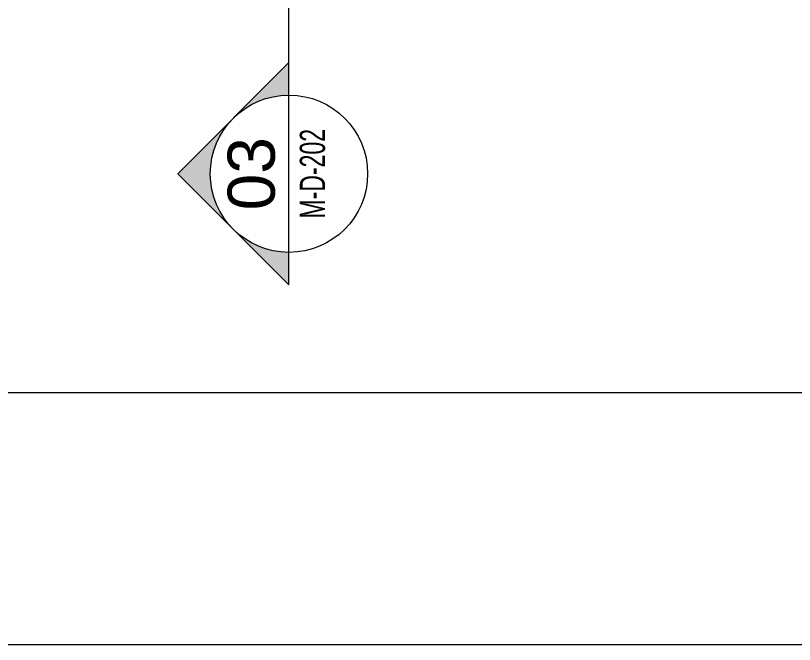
# Model space of a CAD drawing. Extents: x -1701 to 23780, y -363 to 7742.
# Drawn here: x 7916 to 8163.5, y 0 to 199.9 of the extents above; entities that cross this region are included whole.
import ezdxf
from ezdxf.enums import TextEntityAlignment as Align

# ---------------------------------------------------------------- set-up
doc = ezdxf.new("R2010")
doc.units = 0
doc.header["$LTSCALE"] = 25
doc.header["$MEASUREMENT"] = 0
doc.layers.get('0').update_dxf_attribs({"color": 9, "lineweight": 9})
doc.layers.add('Audi$0$21', color=8, linetype='Continuous', lineweight=9)
doc.layers.add('Audi$0$40A', color=8, linetype='Continuous', lineweight=9, plot=False)
doc.styles.add('Audi$0$Arial', font='arial.ttf', dxfattribs={"height": 2.5})
doc.styles.add('Audi$0$MuuM_TEXT-STANDART', font='ARIALN.TTF')

# ---------------------------------------------------------------- blocks, each defined once
blk = doc.blocks.new('Audi$0$0_buildingsection')
h = blk.add_hatch(color=256)
h.paths.add_polyline_path([(7.071, 0), (0, 7.071), (-7.071, 0)])
h.paths.add_polyline_path([(5, 0, 1), (-5, 0)], flags=16)
for points in [[(7.071, 0), (0, 7.071), (-7.071, 0), (25, 0)], [(7.071, 0), (0, 7.071), (-7.071, 0), (7.071, 0)]]:
    blk.add_lwpolyline(points)
blk.add_circle((0, 0), 5)
at = {"style": 'Audi$0$Arial'}
blk.add_attdef('KESITADI', text='', height=3, dxfattribs=at).set_placement((0, 0), align=Align.BOTTOM_CENTER)
blk.add_attdef('PAFTAADI', text='', height=2, dxfattribs=at).set_placement((0, -0.5), align=Align.TOP_CENTER)
blk = doc.blocks.new('Audi')
at = {"layer": 'Audi$0$40A'}
for points in [[(11890, 4205), (5945, 4205), (5945, 0), (11890, 0)], [(11350.06, 80), (6025, 80), (6025, 4125), (11350.06, 4125)]]:
    blk.add_lwpolyline(points, close=True, dxfattribs=at)
at = {"layer": 'Audi$0$21'}
ref = blk.add_blockref('Audi$0$0_buildingsection', (8002.88, 149.64), dxfattribs=dict(at, xscale=5, yscale=5, zscale=5, rotation=90))
ref.add_attrib('KESITADI', '03', dxfattribs={"layer": '0', "height": 15, "rotation": 90, "style": 'Audi$0$Arial'}).set_placement((8002.88, 149.64), align=Align.BOTTOM_CENTER)
ref.add_attrib('PAFTAADI', 'M-D-202', dxfattribs={"layer": '0', "height": 8, "rotation": 90, "style": 'Audi$0$MuuM_TEXT-STANDART', "width": 0.8}).set_placement((8016.72, 149.64), align=Align.BOTTOM_CENTER)

msp = doc.modelspace()

# ---------------------------------------------------------------- block references
at = {"color": 6}
msp.add_blockref('Audi', (0, 0), dxfattribs=at)

doc.saveas('drawing.dxf')
